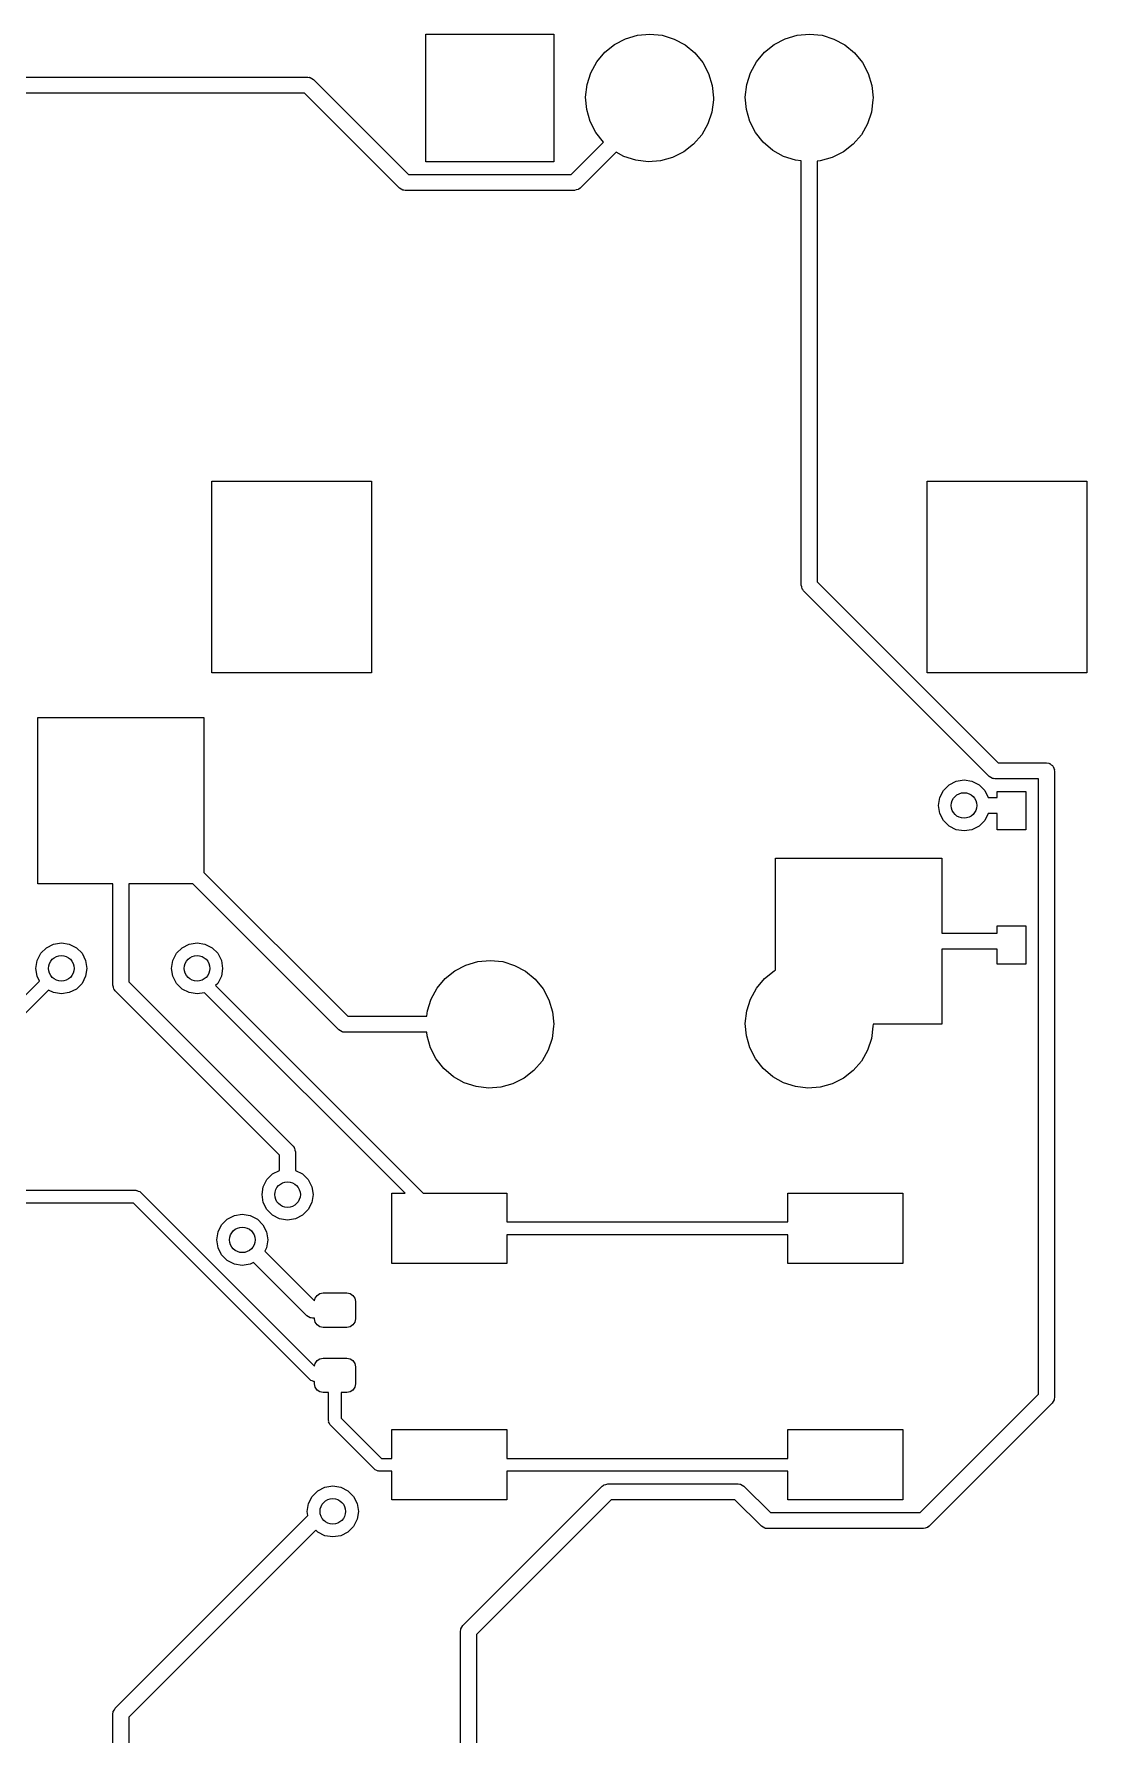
# Model space of a CAD drawing. Extents: x 3.08 to 5.54, y -3.21 to -0.59.
# Drawn here: x 4.891 to 5.54, y -1.644 to -0.595 of the extents above; entities that cross this region are included whole.
import ezdxf

# ---------------------------------------------------------------- set-up
doc = ezdxf.new("R2010")
doc.units = 0
doc.header["$MEASUREMENT"] = 0
doc.layers.add('BLACK', color=7, linetype='CONTINUOUS')

msp = doc.modelspace()

# ---------------------------------------------------------------- linework, layer by layer
at = {"layer": 'BLACK', "linetype": 'CONTINUOUS'}
for p, q in [((5.13288, -0.674213), (5.13288, -0.595473)), ((5.13288, -0.595473), (5.21162, -0.595473)), ((5.21162, -0.595473), (5.21162, -0.674213)), ((5.25593, -0.59834), (5.2633, -0.596171)), ((5.2633, -0.596171), (5.27095, -0.595474)), ((5.27095, -0.595474), (5.27859, -0.596277)), ((5.27859, -0.596277), (5.28593, -0.59855)), ((5.35435, -0.59834), (5.36172, -0.596171)), ((5.36172, -0.596171), (5.36937, -0.595474)), ((5.36937, -0.595474), (5.37702, -0.596277)), ((5.37702, -0.596277), (5.38436, -0.59855)), ((5.23819, -0.612601), (5.24313, -0.606715)), ((5.24313, -0.606715), (5.24912, -0.6019)), ((5.24912, -0.6019), (5.25593, -0.59834)), ((5.28593, -0.59855), (5.29269, -0.602204)), ((5.29269, -0.602204), (5.29861, -0.607102)), ((5.29861, -0.607102), (5.30347, -0.613056)), ((5.33661, -0.612601), (5.34155, -0.606715)), ((5.34155, -0.606715), (5.34754, -0.6019)), ((5.34754, -0.6019), (5.35435, -0.59834)), ((5.38436, -0.59855), (5.39111, -0.602204)), ((5.39111, -0.602204), (5.39704, -0.607102)), ((5.39704, -0.607102), (5.40189, -0.613056)), ((5.23449, -0.619334), (5.23819, -0.612601)), ((5.30347, -0.613056), (5.30707, -0.619841)), ((5.33291, -0.619334), (5.33661, -0.612601)), ((5.40189, -0.613056), (5.4055, -0.619841)), ((4.70472, -0.622047), (5.06008, -0.622047)), ((5.06008, -0.622047), (5.06095, -0.622173)), ((5.06095, -0.622173), (5.06113, -0.62216)), ((5.06113, -0.62216), (5.06123, -0.622213)), ((5.06123, -0.622213), (5.06148, -0.62225)), ((5.06148, -0.62225), (5.0625, -0.622907)), ((5.0625, -0.622907), (5.06356, -0.623488)), ((5.06356, -0.623488), (5.12214, -0.682068)), ((5.23131, -0.634294), (5.23216, -0.626658)), ((5.23216, -0.626658), (5.23449, -0.619334)), ((5.30707, -0.619841), (5.30929, -0.627196)), ((5.30929, -0.627196), (5.31004, -0.634843)), ((5.32973, -0.634294), (5.33059, -0.626658)), ((5.33059, -0.626658), (5.33291, -0.619334)), ((5.4055, -0.619841), (5.40772, -0.627196)), ((5.40772, -0.627196), (5.40847, -0.634843)), ((5.05804, -0.631889), (4.70472, -0.631889)), ((5.11662, -0.690469), (5.05804, -0.631889)), ((5.23195, -0.64195), (5.23131, -0.634294)), ((5.31003, -0.635943), (5.30907, -0.643566)), ((5.31004, -0.634843), (5.31003, -0.635943)), ((5.33038, -0.64195), (5.32973, -0.634294)), ((5.40845, -0.635943), (5.40749, -0.643566)), ((5.40847, -0.634843), (5.40845, -0.635943)), ((5.23407, -0.649336), (5.23195, -0.64195)), ((5.23758, -0.65617), (5.23407, -0.649336)), ((5.30907, -0.643566), (5.30664, -0.650857)), ((5.33249, -0.649336), (5.33038, -0.64195)), ((5.33601, -0.65617), (5.33249, -0.649336)), ((5.40749, -0.643566), (5.40507, -0.650857)), ((5.2423, -0.662125), (5.23758, -0.65617)), ((5.30285, -0.657538), (5.29782, -0.663354)), ((5.30664, -0.650857), (5.30285, -0.657538)), ((5.34078, -0.662192), (5.33601, -0.65617)), ((5.40127, -0.657538), (5.39625, -0.663354)), ((5.40507, -0.650857), (5.40127, -0.657538)), ((5.22236, -0.682068), (5.2423, -0.662125)), ((5.25011, -0.668236), (5.22788, -0.690469)), ((5.25491, -0.670921), (5.25011, -0.668236)), ((5.29177, -0.668085), (5.28491, -0.671549)), ((5.29782, -0.663354), (5.29177, -0.668085)), ((5.34663, -0.667172), (5.34078, -0.662192)), ((5.35334, -0.670921), (5.34663, -0.667172)), ((5.3902, -0.668085), (5.38334, -0.671549)), ((5.39625, -0.663354), (5.3902, -0.668085)), ((5.21162, -0.674213), (5.13288, -0.674213)), ((5.26222, -0.673295), (5.25491, -0.670921)), ((5.26985, -0.674205), (5.26222, -0.673295)), ((5.27751, -0.673615), (5.26985, -0.674205)), ((5.28491, -0.671549), (5.27751, -0.673615)), ((5.36065, -0.673295), (5.35334, -0.670921)), ((5.36418, -0.673716), (5.36065, -0.673295)), ((5.36418, -0.93506), (5.36418, -0.673716)), ((5.37594, -0.673615), (5.37402, -0.673763)), ((5.37402, -0.673763), (5.37402, -0.933021)), ((5.38334, -0.671549), (5.37594, -0.673615)), ((5.11769, -0.691051), (5.11662, -0.690469)), ((5.11871, -0.691708), (5.11769, -0.691051)), ((5.11896, -0.691745), (5.11871, -0.691708)), ((5.11905, -0.691798), (5.11896, -0.691745)), ((5.11924, -0.691785), (5.11905, -0.691798)), ((5.1201, -0.691911), (5.11924, -0.691785)), ((5.12214, -0.682068), (5.22236, -0.682068)), ((5.22556, -0.691569), (5.2244, -0.691911)), ((5.22674, -0.691314), (5.22556, -0.691569)), ((5.22695, -0.691162), (5.22674, -0.691314)), ((5.22705, -0.691131), (5.22695, -0.691162)), ((5.22717, -0.690994), (5.22705, -0.691131)), ((5.22788, -0.690469), (5.22717, -0.690994)), ((5.2244, -0.691911), (5.1201, -0.691911)), ((5.00099, -0.989174), (5.00099, -0.871064)), ((5.00099, -0.871064), (5.09941, -0.871064)), ((5.09941, -0.871064), (5.09941, -0.989174)), ((5.44193, -0.989174), (5.44193, -0.871064)), ((5.44193, -0.871064), (5.54036, -0.871064)), ((5.54036, -0.871064), (5.54036, -0.989174)), ((5.36452, -0.936223), (5.36418, -0.93506)), ((5.36477, -0.937408), (5.36452, -0.936223)), ((5.36493, -0.937612), (5.36477, -0.937408)), ((5.36496, -0.937718), (5.36493, -0.937612)), ((5.3651, -0.937837), (5.36496, -0.937718)), ((5.36562, -0.938539), (5.3651, -0.937837)), ((5.48012, -1.05304), (5.36562, -0.938539)), ((5.37402, -0.933021), (5.48564, -1.04464)), ((5.09941, -0.989174), (5.00099, -0.989174)), ((5.54036, -0.989174), (5.44193, -0.989174)), ((4.8937, -1.11909), (4.8937, -1.01673)), ((4.8937, -1.01673), (4.99606, -1.01673)), ((4.99606, -1.01673), (4.99606, -1.11213)), ((5.48564, -1.04464), (5.5154, -1.04464)), ((5.5154, -1.04464), (5.5168, -1.04484)), ((5.5168, -1.04484), (5.51709, -1.04503)), ((5.51709, -1.04503), (5.51745, -1.04508)), ((5.51745, -1.04508), (5.51824, -1.04577)), ((5.51824, -1.04577), (5.51912, -1.04634)), ((5.51912, -1.04634), (5.51927, -1.04667)), ((5.51927, -1.04667), (5.51954, -1.0469)), ((5.51954, -1.0469), (5.51984, -1.04791)), ((5.51984, -1.04791), (5.52027, -1.04887)), ((5.45183, -1.06161), (5.45531, -1.05813)), ((5.45531, -1.05813), (5.4597, -1.05589)), ((5.4597, -1.05589), (5.46457, -1.05512)), ((5.46457, -1.05512), (5.46943, -1.05589)), ((5.46943, -1.05589), (5.47382, -1.05813)), ((5.47382, -1.05813), (5.47731, -1.06161)), ((5.48118, -1.05362), (5.48012, -1.05304)), ((5.4822, -1.05428), (5.48118, -1.05362)), ((5.48245, -1.05431), (5.4822, -1.05428)), ((5.48255, -1.05437), (5.48245, -1.05431)), ((5.48273, -1.05435), (5.48255, -1.05437)), ((5.4836, -1.05448), (5.48273, -1.05435)), ((5.51048, -1.05448), (5.4836, -1.05448)), ((5.51048, -1.43371), (5.51048, -1.05448)), ((5.52027, -1.04887), (5.52022, -1.04922)), ((5.52022, -1.04922), (5.52032, -1.04956)), ((5.52032, -1.04956), (5.52032, -1.43574)), ((5.44882, -1.07087), (5.44959, -1.066)), ((5.44959, -1.066), (5.45183, -1.06161)), ((5.47731, -1.06161), (5.47952, -1.06594)), ((5.47952, -1.06594), (5.48491, -1.06594)), ((5.48491, -1.06594), (5.48491, -1.06234)), ((5.48491, -1.06234), (5.50262, -1.06234)), ((5.50262, -1.06234), (5.50262, -1.08596)), ((5.44959, -1.07573), (5.44882, -1.07087)), ((5.45183, -1.08012), (5.44959, -1.07573)), ((5.47952, -1.07579), (5.47731, -1.08012)), ((5.48491, -1.07579), (5.47952, -1.07579)), ((5.48491, -1.08596), (5.48491, -1.07579)), ((5.45531, -1.08361), (5.45183, -1.08012)), ((5.4597, -1.08584), (5.45531, -1.08361)), ((5.46457, -1.08661), (5.4597, -1.08584)), ((5.46943, -1.08584), (5.46457, -1.08661)), ((5.47382, -1.08361), (5.46943, -1.08584)), ((5.47731, -1.08012), (5.47382, -1.08361)), ((5.50262, -1.08596), (5.48491, -1.08596)), ((5.34842, -1.17231), (5.34842, -1.10335)), ((5.34842, -1.10335), (5.45078, -1.10335)), ((5.45078, -1.10335), (5.45078, -1.14961)), ((4.93996, -1.11909), (4.8937, -1.11909)), ((4.93996, -1.18168), (4.93996, -1.11909)), ((4.9891, -1.11909), (4.9498, -1.11909)), ((4.9498, -1.11909), (4.9498, -1.17964)), ((5.0792, -1.20919), (4.9891, -1.11909)), ((4.99606, -1.11213), (5.08471, -1.20079)), ((5.45078, -1.14961), (5.48491, -1.14961)), ((5.48491, -1.14961), (5.48491, -1.14501)), ((5.48491, -1.14501), (5.50262, -1.14501)), ((5.50262, -1.14501), (5.50262, -1.16863)), ((4.89316, -1.16639), (4.89539, -1.162)), ((4.89539, -1.162), (4.89888, -1.15852)), ((4.89888, -1.15852), (4.90327, -1.15628)), ((4.90327, -1.15628), (4.90813, -1.15551)), ((4.90813, -1.15551), (4.913, -1.15628)), ((4.913, -1.15628), (4.91739, -1.15852)), ((4.91739, -1.15852), (4.92087, -1.162)), ((4.92087, -1.162), (4.92311, -1.16639)), ((4.97682, -1.16639), (4.97906, -1.162)), ((4.97906, -1.162), (4.98254, -1.15852)), ((4.98254, -1.15852), (4.98693, -1.15628)), ((4.98693, -1.15628), (4.9918, -1.15551)), ((4.9918, -1.15551), (4.99666, -1.15628)), ((4.99666, -1.15628), (5.00105, -1.15852)), ((5.00105, -1.15852), (5.00454, -1.162)), ((5.00454, -1.162), (5.00677, -1.16639)), ((5.48491, -1.15945), (5.45078, -1.15945)), ((5.45078, -1.15945), (5.45078, -1.20571)), ((5.48491, -1.16863), (5.48491, -1.15945)), ((4.89239, -1.17126), (4.89316, -1.16639)), ((4.89316, -1.17613), (4.89239, -1.17126)), ((4.92311, -1.16639), (4.92388, -1.17126)), ((4.92388, -1.17126), (4.92311, -1.17613)), ((4.97605, -1.17126), (4.97682, -1.16639)), ((4.97682, -1.17613), (4.97605, -1.17126)), ((5.00677, -1.16639), (5.00754, -1.17126)), ((5.00754, -1.17126), (5.00677, -1.17613)), ((5.1447, -1.17758), (5.15069, -1.17277)), ((5.15069, -1.17277), (5.1575, -1.16921)), ((5.1575, -1.16921), (5.16487, -1.16704)), ((5.16487, -1.16704), (5.17252, -1.16634)), ((5.17252, -1.16634), (5.18017, -1.16714)), ((5.18017, -1.16714), (5.18751, -1.16942)), ((5.18751, -1.16942), (5.19426, -1.17307)), ((5.19426, -1.17307), (5.20018, -1.17797)), ((5.34155, -1.17758), (5.34754, -1.17277)), ((5.34754, -1.17277), (5.34842, -1.17231)), ((5.50262, -1.16863), (5.48491, -1.16863)), ((4.86042, -1.21341), (4.89469, -1.17914)), ((4.89469, -1.17914), (4.89316, -1.17613)), ((4.91739, -1.184), (4.913, -1.18624)), ((4.92087, -1.18052), (4.91739, -1.184)), ((4.92311, -1.17613), (4.92087, -1.18052)), ((4.9403, -1.18284), (4.93996, -1.18168)), ((4.94055, -1.18403), (4.9403, -1.18284)), ((4.94071, -1.18423), (4.94055, -1.18403)), ((4.94074, -1.18434), (4.94071, -1.18423)), ((4.94088, -1.18446), (4.94074, -1.18434)), ((4.9414, -1.18516), (4.94088, -1.18446)), ((4.9498, -1.17964), (5.05105, -1.28089)), ((4.97906, -1.18052), (4.97682, -1.17613)), ((4.98254, -1.184), (4.97906, -1.18052)), ((4.98693, -1.18624), (4.98254, -1.184)), ((5.00454, -1.18052), (5.00318, -1.18187)), ((5.00318, -1.18187), (5.13116, -1.30984)), ((5.00677, -1.17613), (5.00454, -1.18052)), ((5.13606, -1.1902), (5.13976, -1.18347)), ((5.13976, -1.18347), (5.1447, -1.17758)), ((5.20018, -1.17797), (5.20504, -1.18392)), ((5.20504, -1.18392), (5.20865, -1.19071)), ((5.33291, -1.1902), (5.33661, -1.18347)), ((5.33661, -1.18347), (5.34155, -1.17758)), ((4.90026, -1.1847), (4.86483, -1.22013)), ((4.90327, -1.18624), (4.90026, -1.1847)), ((4.90813, -1.18701), (4.90327, -1.18624)), ((4.913, -1.18624), (4.90813, -1.18701)), ((5.04265, -1.28641), (4.9414, -1.18516)), ((4.9918, -1.18701), (4.98693, -1.18624)), ((4.99645, -1.18627), (4.9918, -1.18701)), ((5.12002, -1.30984), (4.99645, -1.18627)), ((5.13374, -1.19752), (5.13606, -1.1902)), ((5.20865, -1.19071), (5.21087, -1.19806)), ((5.33059, -1.19752), (5.33291, -1.1902)), ((5.08471, -1.20079), (5.13337, -1.20079)), ((5.13337, -1.20079), (5.13374, -1.19752)), ((5.21087, -1.19806), (5.21162, -1.20571)), ((5.32973, -1.20516), (5.33059, -1.19752)), ((5.33038, -1.21282), (5.32973, -1.20516)), ((5.08026, -1.20977), (5.0792, -1.20919)), ((5.08128, -1.21043), (5.08026, -1.20977)), ((5.08153, -1.21046), (5.08128, -1.21043)), ((5.08163, -1.21052), (5.08153, -1.21046)), ((5.08181, -1.2105), (5.08163, -1.21052)), ((5.08268, -1.21063), (5.08181, -1.2105)), ((5.13334, -1.21063), (5.08268, -1.21063)), ((5.13353, -1.21282), (5.13334, -1.21063)), ((5.13564, -1.2202), (5.13353, -1.21282)), ((5.21064, -1.21443), (5.20822, -1.22172)), ((5.2116, -1.20681), (5.21064, -1.21443)), ((5.21162, -1.20571), (5.2116, -1.20681)), ((5.33249, -1.2202), (5.33038, -1.21282)), ((5.40749, -1.21443), (5.40507, -1.22172)), ((5.40845, -1.20681), (5.40749, -1.21443)), ((5.40847, -1.20571), (5.40845, -1.20681)), ((5.45078, -1.20571), (5.40847, -1.20571)), ((5.40847, -1.20571), (5.40847, -1.20571)), ((5.13916, -1.22704), (5.13564, -1.2202)), ((5.20822, -1.22172), (5.20442, -1.2284)), ((5.33601, -1.22704), (5.33249, -1.2202)), ((5.40507, -1.22172), (5.40127, -1.2284)), ((5.14393, -1.23306), (5.13916, -1.22704)), ((5.14978, -1.23804), (5.14393, -1.23306)), ((5.1994, -1.23422), (5.19334, -1.23895)), ((5.20442, -1.2284), (5.1994, -1.23422)), ((5.34078, -1.23306), (5.33601, -1.22704)), ((5.34663, -1.23804), (5.34078, -1.23306)), ((5.39625, -1.23422), (5.3902, -1.23895)), ((5.40127, -1.2284), (5.39625, -1.23422)), ((5.15649, -1.24179), (5.14978, -1.23804)), ((5.16379, -1.24416), (5.15649, -1.24179)), ((5.17142, -1.24507), (5.16379, -1.24416)), ((5.17909, -1.24448), (5.17142, -1.24507)), ((5.18649, -1.24242), (5.17909, -1.24448)), ((5.19334, -1.23895), (5.18649, -1.24242)), ((5.35334, -1.24179), (5.34663, -1.23804)), ((5.36065, -1.24416), (5.35334, -1.24179)), ((5.36827, -1.24507), (5.36065, -1.24416)), ((5.37594, -1.24448), (5.36827, -1.24507)), ((5.38334, -1.24242), (5.37594, -1.24448)), ((5.3902, -1.23895), (5.38334, -1.24242)), ((5.04265, -1.29575), (5.04265, -1.28641)), ((5.05105, -1.28089), (5.05157, -1.28159)), ((5.05157, -1.28159), (5.05171, -1.28171)), ((5.05171, -1.28171), (5.05174, -1.28182)), ((5.05174, -1.28182), (5.05189, -1.28202)), ((5.05189, -1.28202), (5.05215, -1.28321)), ((5.05215, -1.28321), (5.05249, -1.28437)), ((5.05249, -1.28437), (5.05249, -1.29575)), ((5.03483, -1.30144), (5.03831, -1.29795)), ((5.03831, -1.29795), (5.04265, -1.29575)), ((5.05249, -1.29575), (5.05683, -1.29795)), ((5.05683, -1.29795), (5.06031, -1.30144)), ((4.70614, -1.30805), (4.95414, -1.30805)), ((4.95414, -1.30805), (4.95444, -1.30815)), ((4.95444, -1.30815), (4.95476, -1.3081)), ((4.95476, -1.3081), (4.95558, -1.30852)), ((4.95558, -1.30852), (4.95646, -1.3088)), ((4.95646, -1.3088), (4.95664, -1.30906)), ((4.95664, -1.30906), (4.95693, -1.3092)), ((4.95693, -1.3092), (5.06422, -1.4165)), ((5.03182, -1.31069), (5.03259, -1.30583)), ((5.03259, -1.30583), (5.03483, -1.30144)), ((5.06031, -1.30144), (5.06255, -1.30583)), ((5.06255, -1.30583), (5.06332, -1.31069)), ((5.11181, -1.35315), (5.11181, -1.30984)), ((5.11181, -1.30984), (5.12002, -1.30984)), ((5.13116, -1.30984), (5.18268, -1.30984)), ((5.18268, -1.30984), (5.18268, -1.32756)), ((5.35591, -1.32756), (5.35591, -1.30984)), ((5.35591, -1.30984), (5.42677, -1.30984)), ((5.42677, -1.30984), (5.42677, -1.35315)), ((4.95251, -1.31593), (4.70451, -1.31593)), ((5.06142, -1.42483), (4.95251, -1.31593)), ((5.03259, -1.31556), (5.03182, -1.31069)), ((5.03483, -1.31995), (5.03259, -1.31556)), ((5.03831, -1.32344), (5.03483, -1.31995)), ((5.06031, -1.31995), (5.05683, -1.32344)), ((5.06255, -1.31556), (5.06031, -1.31995)), ((5.06332, -1.31069), (5.06255, -1.31556)), ((5.00471, -1.33372), (5.00694, -1.32933)), ((5.00694, -1.32933), (5.01043, -1.32584)), ((5.01043, -1.32584), (5.01482, -1.3236)), ((5.01482, -1.3236), (5.01968, -1.32283)), ((5.01968, -1.32283), (5.02455, -1.3236)), ((5.02455, -1.3236), (5.02894, -1.32584)), ((5.02894, -1.32584), (5.03242, -1.32933)), ((5.03242, -1.32933), (5.03466, -1.33372)), ((5.0427, -1.32567), (5.03831, -1.32344)), ((5.04757, -1.32644), (5.0427, -1.32567)), ((5.05244, -1.32567), (5.04757, -1.32644)), ((5.05683, -1.32344), (5.05244, -1.32567)), ((5.18268, -1.32756), (5.35591, -1.32756)), ((5.00393, -1.33858), (5.00471, -1.33372)), ((5.00471, -1.34345), (5.00393, -1.33858)), ((5.03466, -1.33372), (5.03543, -1.33858)), ((5.03543, -1.33858), (5.03466, -1.34345)), ((5.35591, -1.33543), (5.18268, -1.33543)), ((5.18268, -1.33543), (5.18268, -1.35315)), ((5.35591, -1.35315), (5.35591, -1.33543)), ((5.00694, -1.34784), (5.00471, -1.34345)), ((5.01043, -1.35132), (5.00694, -1.34784)), ((5.01482, -1.35356), (5.01043, -1.35132)), ((5.03466, -1.34345), (5.0336, -1.34554)), ((5.0336, -1.34554), (5.06425, -1.37619)), ((5.01968, -1.35433), (5.01482, -1.35356)), ((5.02455, -1.35356), (5.01968, -1.35433)), ((5.02664, -1.3525), (5.02455, -1.35356)), ((5.05951, -1.38537), (5.02664, -1.3525)), ((5.18268, -1.35315), (5.11181, -1.35315)), ((5.42677, -1.35315), (5.35591, -1.35315)), ((5.06458, -1.37454), (5.06573, -1.37282)), ((5.06573, -1.37282), (5.06745, -1.37166)), ((5.06745, -1.37166), (5.06949, -1.37126)), ((5.06949, -1.37126), (5.08406, -1.37126)), ((5.08406, -1.37126), (5.08609, -1.37166)), ((5.08609, -1.37166), (5.08781, -1.37282)), ((5.08781, -1.37282), (5.08897, -1.37454)), ((5.06425, -1.37619), (5.06458, -1.37454)), ((5.08897, -1.37454), (5.08937, -1.37657)), ((5.08937, -1.37657), (5.08937, -1.3872)), ((5.06057, -1.38595), (5.05951, -1.38537)), ((5.06159, -1.38661), (5.06057, -1.38595)), ((5.06184, -1.38664), (5.06159, -1.38661)), ((5.06194, -1.3867), (5.06184, -1.38664)), ((5.06212, -1.38669), (5.06194, -1.3867)), ((5.06299, -1.38681), (5.06212, -1.38669)), ((5.06417, -1.38681), (5.06299, -1.38681)), ((5.06417, -1.3872), (5.06417, -1.38681)), ((5.06458, -1.38924), (5.06417, -1.3872)), ((5.06573, -1.39096), (5.06458, -1.38924)), ((5.06745, -1.39212), (5.06573, -1.39096)), ((5.06949, -1.39252), (5.06745, -1.39212)), ((5.08406, -1.39252), (5.06949, -1.39252)), ((5.08609, -1.39212), (5.08406, -1.39252)), ((5.08781, -1.39096), (5.08609, -1.39212)), ((5.08897, -1.38924), (5.08781, -1.39096)), ((5.08937, -1.3872), (5.08897, -1.38924)), ((5.06422, -1.4165), (5.06458, -1.4147)), ((5.06458, -1.4147), (5.06573, -1.41297)), ((5.06573, -1.41297), (5.06745, -1.41182)), ((5.06745, -1.41182), (5.06949, -1.41142)), ((5.06949, -1.41142), (5.08406, -1.41142)), ((5.08406, -1.41142), (5.08609, -1.41182)), ((5.08609, -1.41182), (5.08781, -1.41297)), ((5.08781, -1.41297), (5.08897, -1.4147)), ((5.08897, -1.4147), (5.08937, -1.41673)), ((5.0617, -1.42498), (5.06142, -1.42483)), ((5.06189, -1.42523), (5.0617, -1.42498)), ((5.06276, -1.42552), (5.06189, -1.42523)), ((5.06358, -1.42594), (5.06276, -1.42552)), ((5.08937, -1.41673), (5.08937, -1.42736)), ((5.0639, -1.42589), (5.06358, -1.42594)), ((5.06417, -1.42598), (5.0639, -1.42589)), ((5.06417, -1.42736), (5.06417, -1.42598)), ((5.06458, -1.4294), (5.06417, -1.42736)), ((5.06573, -1.43112), (5.06458, -1.4294)), ((5.06745, -1.43227), (5.06573, -1.43112)), ((5.06949, -1.43268), (5.06745, -1.43227)), ((5.07283, -1.43268), (5.06949, -1.43268)), ((5.07283, -1.45), (5.07283, -1.43268)), ((5.08406, -1.43268), (5.08071, -1.43268)), ((5.08071, -1.43268), (5.08071, -1.44837)), ((5.08609, -1.43227), (5.08406, -1.43268)), ((5.08781, -1.43112), (5.08609, -1.43227)), ((5.08897, -1.4294), (5.08781, -1.43112)), ((5.08937, -1.42736), (5.08897, -1.4294)), ((5.43751, -1.50667), (5.51048, -1.43371)), ((5.52032, -1.43574), (5.52019, -1.43661)), ((5.51888, -1.43922), (5.44303, -1.51507)), ((5.51946, -1.43816), (5.51888, -1.43922)), ((5.52012, -1.43714), (5.51946, -1.43816)), ((5.52015, -1.43689), (5.52012, -1.43714)), ((5.52021, -1.43679), (5.52015, -1.43689)), ((5.52019, -1.43661), (5.52021, -1.43679)), ((5.07293, -1.4503), (5.07283, -1.45)), ((5.07288, -1.45062), (5.07293, -1.4503)), ((5.0733, -1.45144), (5.07288, -1.45062)), ((5.07359, -1.45231), (5.0733, -1.45144)), ((5.07384, -1.4525), (5.07359, -1.45231)), ((5.07399, -1.45278), (5.07384, -1.4525)), ((5.10115, -1.47995), (5.07399, -1.45278)), ((5.08071, -1.44837), (5.10557, -1.47323)), ((5.11181, -1.47323), (5.11181, -1.45551)), ((5.11181, -1.45551), (5.18268, -1.45551)), ((5.18268, -1.45551), (5.18268, -1.47323)), ((5.35591, -1.47323), (5.35591, -1.45551)), ((5.35591, -1.45551), (5.42677, -1.45551)), ((5.42677, -1.45551), (5.42677, -1.49882)), ((5.10557, -1.47323), (5.11181, -1.47323)), ((5.18268, -1.47323), (5.35591, -1.47323)), ((5.10144, -1.48009), (5.10115, -1.47995)), ((5.10162, -1.48035), (5.10144, -1.48009)), ((5.1025, -1.48064), (5.10162, -1.48035)), ((5.10332, -1.48105), (5.1025, -1.48064)), ((5.10363, -1.481), (5.10332, -1.48105)), ((5.10394, -1.4811), (5.10363, -1.481)), ((5.11181, -1.4811), (5.10394, -1.4811)), ((5.11181, -1.49882), (5.11181, -1.4811)), ((5.35591, -1.4811), (5.18268, -1.4811)), ((5.18268, -1.4811), (5.18268, -1.49882)), ((5.35591, -1.49882), (5.35591, -1.4811)), ((5.06048, -1.50104), (5.06272, -1.49665)), ((5.06272, -1.49665), (5.0662, -1.49316)), ((5.0662, -1.49316), (5.07059, -1.49093)), ((5.07059, -1.49093), (5.07546, -1.49016)), ((5.07546, -1.49016), (5.08032, -1.49093)), ((5.08032, -1.49093), (5.08471, -1.49316)), ((5.08471, -1.49316), (5.0882, -1.49665)), ((5.0882, -1.49665), (5.09043, -1.50104)), ((5.18268, -1.49882), (5.11181, -1.49882)), ((5.15565, -1.57626), (5.24151, -1.4904)), ((5.24703, -1.4988), (5.16405, -1.58178)), ((5.24151, -1.4904), (5.24221, -1.48987)), ((5.24221, -1.48987), (5.24233, -1.48974)), ((5.24233, -1.48974), (5.24244, -1.48971)), ((5.24244, -1.48971), (5.24264, -1.48955)), ((5.24264, -1.48955), (5.24383, -1.4893)), ((5.24383, -1.4893), (5.24499, -1.48896)), ((5.24499, -1.48896), (5.32541, -1.48896)), ((5.32337, -1.4988), (5.24703, -1.4988)), ((5.33965, -1.51507), (5.32337, -1.4988)), ((5.32541, -1.48896), (5.32628, -1.48908)), ((5.32628, -1.48908), (5.32646, -1.48907)), ((5.32646, -1.48907), (5.32656, -1.48912)), ((5.32656, -1.48912), (5.32681, -1.48916)), ((5.32681, -1.48916), (5.32783, -1.48982)), ((5.32783, -1.48982), (5.32889, -1.4904)), ((5.32889, -1.4904), (5.34517, -1.50667)), ((5.42677, -1.49882), (5.35591, -1.49882)), ((4.9414, -1.62711), (5.0601, -1.5084)), ((5.05971, -1.5059), (5.06048, -1.50104)), ((5.0601, -1.5084), (5.05971, -1.5059)), ((5.09043, -1.50104), (5.0912, -1.5059)), ((5.0912, -1.5059), (5.09043, -1.51077)), ((5.34517, -1.50667), (5.43751, -1.50667)), ((5.06499, -1.51744), (4.9498, -1.63263)), ((5.0662, -1.51865), (5.06499, -1.51744)), ((5.07059, -1.52088), (5.0662, -1.51865)), ((5.08471, -1.51865), (5.08032, -1.52088)), ((5.0882, -1.51516), (5.08471, -1.51865)), ((5.09043, -1.51077), (5.0882, -1.51516)), ((5.34071, -1.51566), (5.33965, -1.51507)), ((5.34173, -1.51631), (5.34071, -1.51566)), ((5.34198, -1.51635), (5.34173, -1.51631)), ((5.34208, -1.5164), (5.34198, -1.51635)), ((5.34226, -1.51639), (5.34208, -1.5164)), ((5.34313, -1.51652), (5.34226, -1.51639)), ((5.43955, -1.51652), (5.34313, -1.51652)), ((5.44071, -1.51617), (5.43955, -1.51652)), ((5.4419, -1.51592), (5.44071, -1.51617)), ((5.4421, -1.51577), (5.4419, -1.51592)), ((5.44221, -1.51574), (5.4421, -1.51577)), ((5.44233, -1.5156), (5.44221, -1.51574)), ((5.44303, -1.51507), (5.44233, -1.5156)), ((5.07546, -1.52165), (5.07059, -1.52088)), ((5.08032, -1.52088), (5.07546, -1.52165)), ((5.1542, -1.57974), (5.15433, -1.57888)), ((5.1542, -1.75485), (5.1542, -1.57974)), ((5.15432, -1.57869), (5.15437, -1.5786)), ((5.15433, -1.57888), (5.15432, -1.57869)), ((5.15437, -1.5786), (5.15441, -1.57834)), ((5.15441, -1.57834), (5.15506, -1.57733)), ((5.15506, -1.57733), (5.15565, -1.57626)), ((5.16405, -1.58178), (5.16405, -1.75689)), ((4.93996, -1.63059), (4.94008, -1.62972)), ((4.93996, -1.68602), (4.93996, -1.63059)), ((4.94007, -1.62954), (4.94012, -1.62944)), ((4.94008, -1.62972), (4.94007, -1.62954)), ((4.94012, -1.62944), (4.94016, -1.62919)), ((4.94016, -1.62919), (4.94082, -1.62817)), ((4.94082, -1.62817), (4.9414, -1.62711)), ((4.9498, -1.63263), (4.9498, -1.68602))]:
    msp.add_line(p, q, dxfattribs=at)
at = {"layer": 'BLACK'}
for centre in [(5.46457, -1.07087), (4.90813, -1.17126), (4.9918, -1.17126), (5.04757, -1.31069), (5.01968, -1.33858), (5.07546, -1.5059)]:
    msp.add_circle(centre, 0.007874, dxfattribs=at)

doc.saveas('drawing.dxf')
